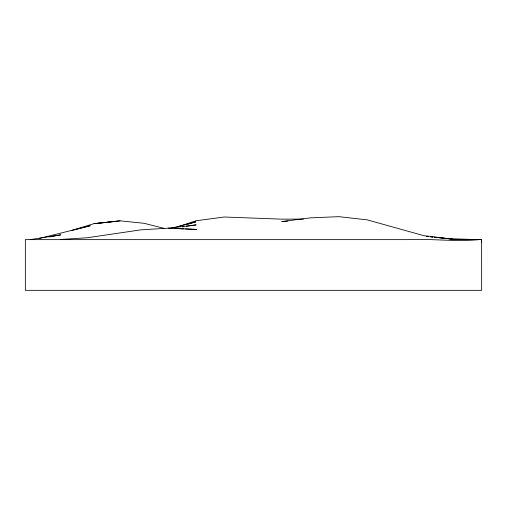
<?xml version="1.0" encoding="UTF-8"?>
<svg xmlns="http://www.w3.org/2000/svg" width="507" height="507" viewBox="0 0 507 507"><rect width="100%" height="100%" fill="white"/><g stroke="black" fill="none" stroke-linecap="round" stroke-linejoin="round"><path stroke-width="0.76" d="M481.517 242.314L481.644 239.697L481.175 239.551L451.762 239.076L434.562 237.225M177.97 226.813L195.822 220.792L224.252 217.015L281.683 219.157L303.42 219.1M164.585 228.492L144.096 223.302L120.096 220.849L94.106 223.606L71.956 230.368L90.252 225.761L39.166 238.486M187.704 224.303L195.917 221.851L170.91 228.327M49.255 236.959L60.796 234.842L30.103 239.634M182.406 226.933L183.933 226.705M186.227 226.356L196.165 224.867L168.21 228.277L171.366 228.404M98.345 223.302L120.096 220.849M94.106 223.606L117.763 221.141M287.995 221.039L281.81 221.578L310.423 217.858L338.904 216.666L367.258 219.873L423.687 235.628L451.762 239.076L481.175 239.551M479.787 239.57C456.123 242.067 432.3 238.518 408.56 239.634L25.35 239.634L25.35 290.334L481.65 290.334L481.644 239.697M60.821 239.45L87.166 237.77L140.94 229.836L168.578 228.15L196.634 229.418L185.581 228.974M174.522 228.53L184.003 228.911M426.704 236.376L428.244 236.535M430.544 236.775L432.845 237.023M434.379 237.181L437.452 237.504M438.986 237.669L452.802 239.127M426.748 236.382L428.314 236.554M430.658 236.807L433.003 237.054"/></g></svg>
